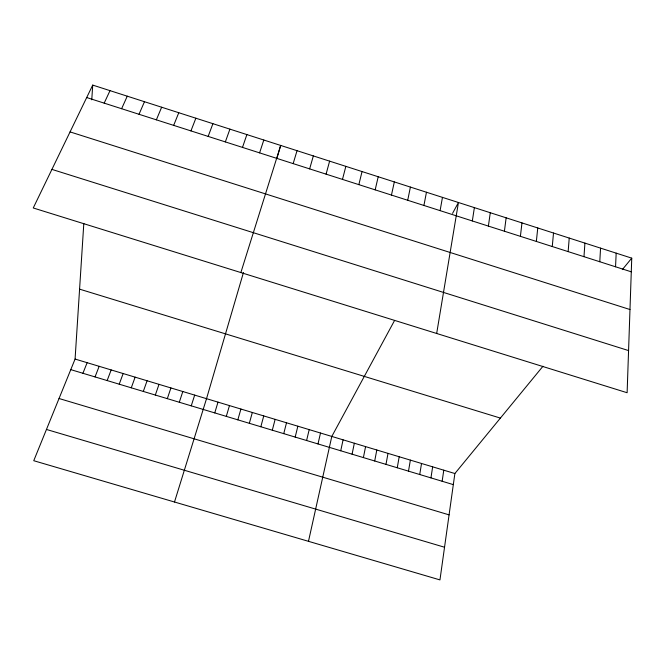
<?xml version="1.0" encoding="UTF-8"?>
<svg xmlns="http://www.w3.org/2000/svg" width="665" height="665" viewBox="0 0 665 665"><rect width="100%" height="100%" fill="white"/><g stroke="black" fill="none" stroke-linecap="round" stroke-linejoin="round"><path stroke-width="1" d="M631.75 258.145L627.12 392.732L33.25 207.97L92.718 85.095L631.75 258.145L622.349 269.599M615.549 266.781L616.172 253.149M599.78 261.736L600.562 248.136M542.973 366.249L454.877 473.53L439.956 579.905L33.749 460.712L75.079 359.058L83.815 223.39M91.77 99.825L92.718 85.095M583.978 256.682L584.917 243.107M568.143 251.611L569.232 238.078M552.266 246.532L553.513 233.033M536.347 241.437L537.761 227.97M520.404 236.333L521.967 222.9M504.411 231.221L506.14 217.821M488.393 226.092L490.28 212.725M442.142 481.261L443.779 470.188M472.333 220.946L474.378 207.621M430.945 477.894L432.657 466.838M419.731 474.519L421.527 463.48M436.672 333.481L458.443 202.509L452.557 213.365M408.501 471.144L410.372 460.122M397.254 467.769L399.2 456.755M440.097 210.63L442.466 197.38M385.983 464.378L388.011 453.38M374.703 460.986L376.806 450.006M423.921 205.46L426.456 192.243M363.398 457.587L365.584 446.622M407.712 200.273L410.405 187.089M352.076 454.187L354.337 443.231M340.729 450.779L343.082 439.839M391.461 195.069L394.328 181.927M308.485 541.327L331.802 436.44L394.511 320.588M317.995 443.946L320.505 433.031M375.176 189.858L378.202 176.749M306.598 440.513L309.192 429.623M358.851 184.637L362.043 171.562M295.185 437.088L297.853 426.207M283.747 433.647L286.507 422.782M342.483 179.4L345.85 166.358M272.301 430.205L275.135 419.357M260.83 426.755L263.747 415.924M326.083 174.147L329.616 161.146M249.333 423.306L252.334 412.483M237.829 419.848L240.913 409.041M309.649 168.885L313.34 155.926M243.465 272.525L206.524 398.676L174.496 502.008M277.23 157.239L280.688 145.444L240.863 272.559M226.3 416.381L229.467 405.592M293.165 163.615L297.031 150.689M214.753 412.907L218.004 402.134M191.254 405.85L194.67 395.101M179.301 402.25L182.809 391.527M259.591 152.867L263.806 140.024M167.322 398.651L170.913 387.944M242.492 147.397L246.881 134.588M155.327 395.043L159.01 384.353M143.308 391.436L147.081 380.762M225.344 141.911L229.915 129.143M131.271 387.82L135.128 377.155M119.218 384.195L123.158 373.547M208.162 136.408L212.908 123.682M107.14 380.563L111.171 369.94M95.037 376.922L99.16 366.315M190.938 130.897L195.867 118.212M82.917 373.281L87.132 362.691M173.673 125.369L178.777 112.726M156.358 119.833L161.645 107.223M139.01 114.28L144.48 101.712M121.612 108.711L127.264 96.184M104.172 103.133L110.008 90.648M46.459 429.457L444.536 547.237M59.035 398.51L449.083 514.868M70.781 369.632L453.322 484.619M75.079 359.058L454.877 473.53M79.584 289.15L500.404 418.094M51.92 169.392L628.566 350.58M70.066 131.903L629.979 309.533M86.691 97.539L631.276 271.819"/></g></svg>
